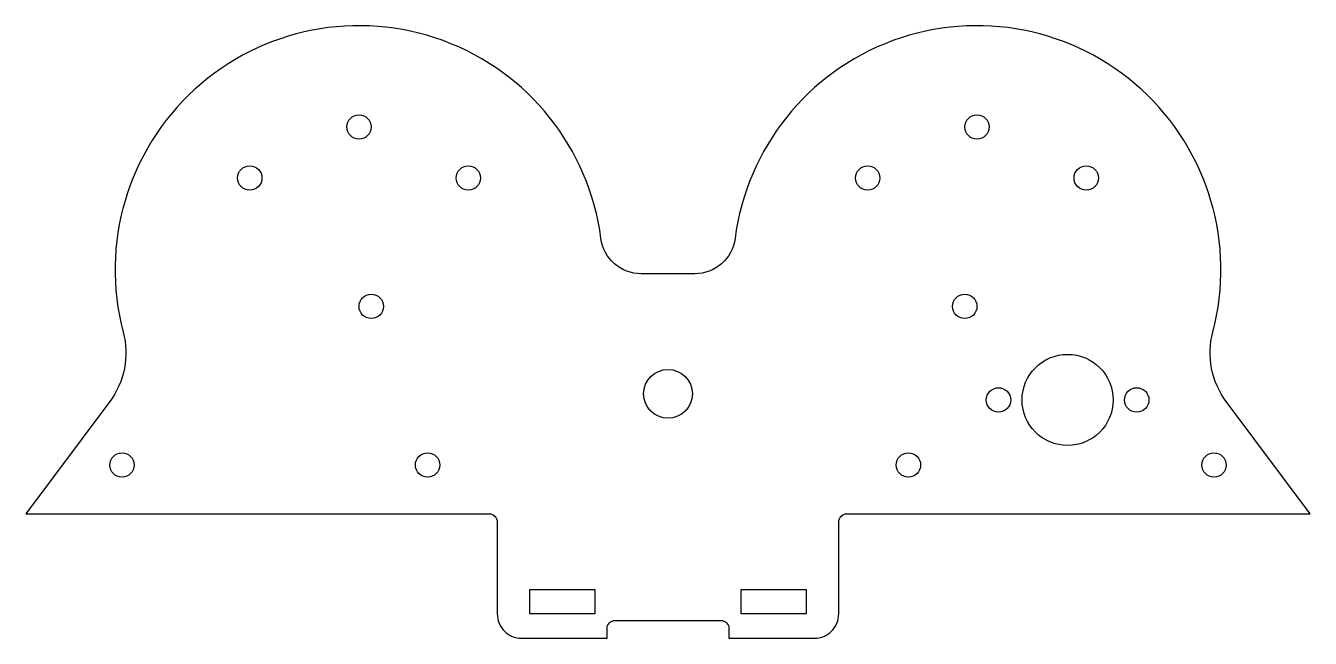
# Model space of a CAD drawing. Header units: millimetres. Extents: x -79 to 79, y -30 to 45.
import ezdxf

# ---------------------------------------------------------------- set-up
doc = ezdxf.new("R2010")
doc.units = ezdxf.units.MM

msp = doc.modelspace()

# ---------------------------------------------------------------- linework, layer by layer
msp.add_lwpolyline([(-21, -27.05, 0.414214), (-18, -30.05), (-7.5, -30.05), (-7.5, -28.85, -0.414214), (-6.5, -27.85), (6.5, -27.85, -0.414214), (7.5, -28.85), (7.5, -30.05), (18, -30.05, 0.414214), (21, -27.05), (21, -15.75, -0.414214), (22, -14.75), (79, -14.75), (68.67, -0.96, -0.229172), (67.01, 7.59, 1.066832), (8.25, 19.11, -0.376936), (3.29, 14.75), (-3.29, 14.75, -0.376936), (-8.25, 19.11, 1.066832), (-67.01, 7.59, -0.229172), (-68.67, -0.96), (-79, -14.75), (-22, -14.75, -0.414214), (-21, -15.75)], format="xyb", close=True)
for points in [[(-17, -27.05), (-17, -24.05), (-9, -24.05), (-9, -27.05)], [(9, -27.05), (9, -24.05), (17, -24.05), (17, -27.05)]]:
    msp.add_lwpolyline(points, close=True)
for centre, radius in [((-38, 32.8), 1.5), ((38, 32.8), 1.5), ((-51.44, 26.53), 1.5), ((-24.56, 26.53), 1.5), ((24.56, 26.53), 1.5), ((51.44, 26.53), 1.5), ((-36.5, 10.75), 1.5), ((36.5, 10.75), 1.5), ((49.15, -0.75), 5.6), ((0, 0), 3), ((40.65, -0.75), 1.5), ((57.65, -0.75), 1.5), ((-67.15, -8.75), 1.5), ((-29.57, -8.75), 1.5), ((29.57, -8.75), 1.5), ((67.15, -8.75), 1.5)]:
    msp.add_circle(centre, radius)

doc.saveas('drawing.dxf')
